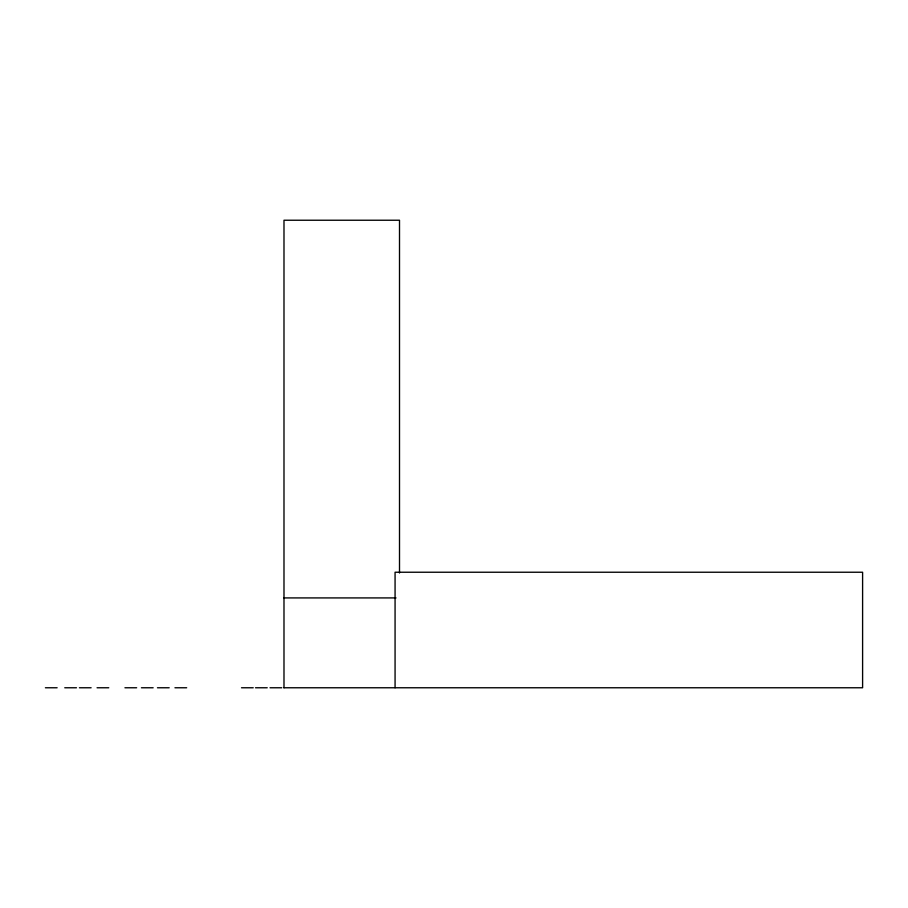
<?xml version="1.0" encoding="UTF-8"?>
<svg xmlns="http://www.w3.org/2000/svg" width="908" height="908" viewBox="0 0 908 908"><rect width="100%" height="100%" fill="white"/><g stroke="black" fill="none" stroke-linecap="round" stroke-linejoin="round"><path stroke-width="1.36" d="M283.988 597.918L396.024 597.918M45.4 687.765L57.125 687.765M64.752 687.765L76.476 687.765M79.405 687.765L91.118 687.765M97.054 687.765L108.767 687.765M124.941 687.765L136.654 687.765M141.421 687.765L153.146 687.765M157.459 687.765L169.183 687.765M174.949 687.765L186.673 687.765M241.505 687.765L253.23 687.765M255.5 687.765L267.224 687.765M270.028 687.765L281.752 687.765M283.841 687.765L862.6 687.765L862.6 572.233L395.071 572.233L395.071 687.765M399.509 573.005L399.509 220.235L283.988 220.235L283.988 687.765"/></g></svg>
